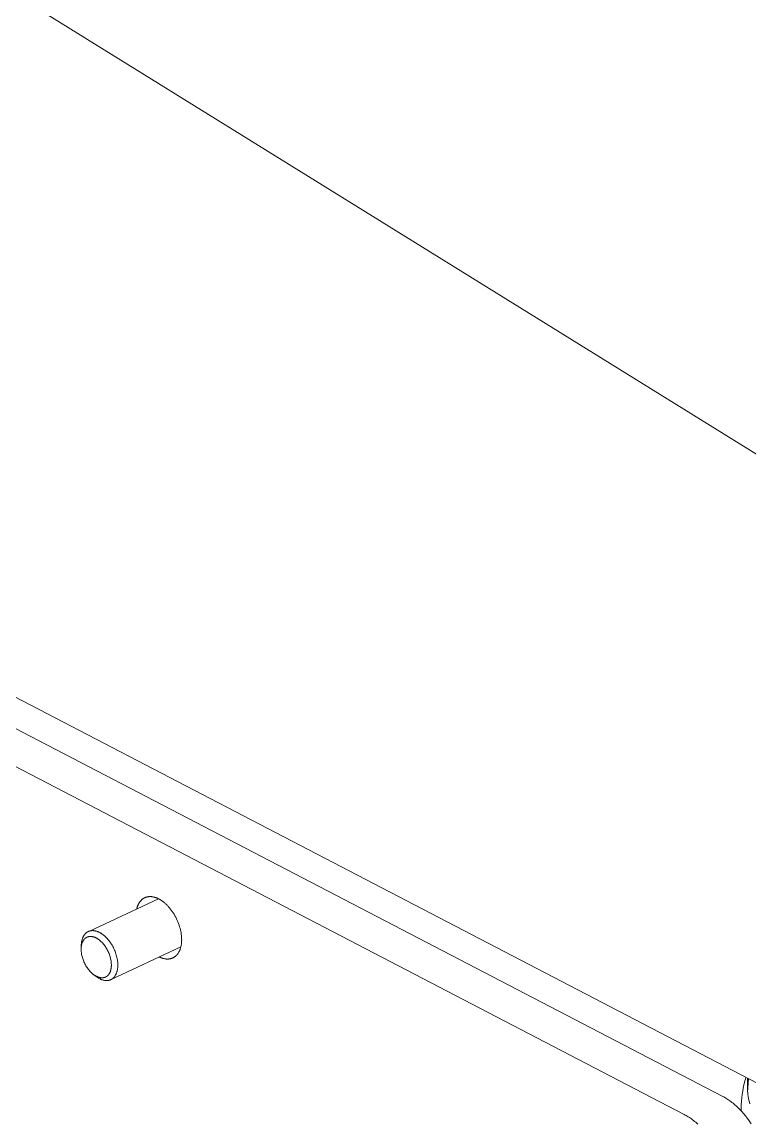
# Model space of a CAD drawing. Header units: inches. Extents: x -11 to 189, y -7 to 133.
# Drawn here: x 129.014 to 132.213, y 50.585 to 55.425 of the extents above; entities that cross this region are included whole.
import ezdxf

# ---------------------------------------------------------------- set-up
doc = ezdxf.new("R2010")
doc.units = ezdxf.units.IN
doc.layers.add('ZANO_R', color=7, linetype='Continuous', lineweight=0)

msp = doc.modelspace()

# ---------------------------------------------------------------- linework, layer by layer
at = {"layer": 'ZANO_R'}
for p, q in [((126.03771, 57.37424), (134.06998, 52.3919)), ((132.31836, 50.72641), (123.43656, 55.34439)), ((123.34025, 55.25724), (132.09315, 50.70629)), ((131.92391, 50.62705), (123.0907, 55.21975)), ((129.30696, 51.43138), (129.6132, 51.57477)), ((129.52297, 51.54486), (129.52381, 51.54681)), ((129.52381, 51.54681), (129.52468, 51.54873)), ((129.52468, 51.54873), (129.5256, 51.55061)), ((129.5256, 51.55061), (129.52656, 51.55246)), ((129.52656, 51.55246), (129.52756, 51.55426)), ((129.52756, 51.55426), (129.5286, 51.55602)), ((129.5286, 51.55602), (129.52968, 51.55774)), ((129.52968, 51.55774), (129.53081, 51.55941)), ((129.53081, 51.55941), (129.53197, 51.56104)), ((129.53197, 51.56104), (129.53317, 51.56262)), ((129.53317, 51.56262), (129.53441, 51.56415)), ((129.53441, 51.56415), (129.53569, 51.56563)), ((129.53569, 51.56563), (129.53701, 51.56706)), ((129.53701, 51.56706), (129.53836, 51.56844)), ((129.53836, 51.56844), (129.53975, 51.56976)), ((129.53975, 51.56976), (129.54117, 51.57103)), ((129.54117, 51.57103), (129.54263, 51.57225)), ((129.54263, 51.57225), (129.54412, 51.5734)), ((129.54412, 51.5734), (129.54565, 51.5745)), ((129.54565, 51.5745), (129.54642, 51.57503)), ((129.54642, 51.57503), (129.5472, 51.57554)), ((129.5472, 51.57554), (129.54799, 51.57604)), ((129.54799, 51.57604), (129.54879, 51.57653)), ((129.54879, 51.57653), (129.54959, 51.577)), ((129.54959, 51.577), (129.5504, 51.57745)), ((129.5504, 51.57745), (129.55122, 51.57789)), ((129.55122, 51.57789), (129.55205, 51.57832)), ((129.55205, 51.57832), (129.55288, 51.57872)), ((129.55288, 51.57872), (129.55372, 51.57912)), ((129.55372, 51.57912), (129.55456, 51.5795)), ((129.55456, 51.5795), (129.55541, 51.57986)), ((129.55541, 51.57986), (129.55627, 51.58021)), ((129.55627, 51.58021), (129.55713, 51.58054)), ((129.55713, 51.58054), (129.558, 51.58086)), ((129.558, 51.58086), (129.55887, 51.58117)), ((129.55887, 51.58117), (129.56063, 51.58173)), ((129.56063, 51.58173), (129.56242, 51.58223)), ((129.56242, 51.58223), (129.56422, 51.58267)), ((129.56422, 51.58267), (129.56604, 51.58304)), ((129.56604, 51.58304), (129.56787, 51.58336)), ((129.56787, 51.58336), (129.56972, 51.58362)), ((129.56972, 51.58362), (129.57159, 51.58382)), ((129.57159, 51.58382), (129.57346, 51.58396)), ((129.57346, 51.58396), (129.57535, 51.58404)), ((129.57535, 51.58404), (129.57725, 51.58406)), ((129.57725, 51.58406), (129.57915, 51.58403)), ((129.57915, 51.58403), (129.58106, 51.58393)), ((129.58106, 51.58393), (129.58298, 51.58379)), ((129.58298, 51.58379), (129.5849, 51.58358)), ((129.5849, 51.58358), (129.58683, 51.58333)), ((129.58683, 51.58333), (129.58875, 51.58302)), ((129.58875, 51.58302), (129.59068, 51.58266)), ((129.59068, 51.58266), (129.5926, 51.58224)), ((129.5926, 51.58224), (129.59452, 51.58178)), ((129.59452, 51.58178), (129.59644, 51.58127)), ((129.59644, 51.58127), (129.59836, 51.58071)), ((129.59836, 51.58071), (129.60027, 51.5801)), ((129.60027, 51.5801), (129.60217, 51.57945)), ((129.60217, 51.57945), (129.60407, 51.57876)), ((129.60407, 51.57876), (129.60595, 51.57802)), ((129.60595, 51.57802), (129.60783, 51.57724)), ((129.60783, 51.57724), (129.6097, 51.57643)), ((129.6097, 51.57643), (129.61155, 51.57557)), ((129.61155, 51.57557), (129.6134, 51.57467)), ((129.6134, 51.57467), (129.61523, 51.57374)), ((129.61523, 51.57374), (129.61746, 51.57255)), ((129.61746, 51.57255), (129.6197, 51.57129)), ((129.6197, 51.57129), (129.62197, 51.56995)), ((129.62197, 51.56995), (129.62425, 51.56854)), ((129.62425, 51.56854), (129.62654, 51.56705)), ((129.62654, 51.56705), (129.62885, 51.56549)), ((129.62885, 51.56549), (129.63117, 51.56385)), ((129.63117, 51.56385), (129.63349, 51.56213)), ((129.63349, 51.56213), (129.63583, 51.56033)), ((129.63583, 51.56033), (129.63816, 51.55846)), ((129.63816, 51.55846), (129.64051, 51.55651)), ((129.64051, 51.55651), (129.64285, 51.55449)), ((129.64285, 51.55449), (129.64519, 51.55238)), ((129.64519, 51.55238), (129.64752, 51.55021)), ((129.64752, 51.55021), (129.64985, 51.54795)), ((129.64985, 51.54795), (129.65218, 51.54563)), ((129.65218, 51.54563), (129.65449, 51.54323)), ((129.51832, 51.53034), (129.51886, 51.5325)), ((129.51886, 51.5325), (129.51944, 51.53462)), ((129.51944, 51.53462), (129.52006, 51.53673)), ((129.52006, 51.53673), (129.52073, 51.53881)), ((129.52073, 51.53881), (129.52144, 51.54085)), ((129.52144, 51.54085), (129.52218, 51.54287)), ((129.52218, 51.54287), (129.52297, 51.54486)), ((129.65449, 51.54323), (129.65678, 51.54076)), ((129.65678, 51.54076), (129.66133, 51.5356)), ((129.66133, 51.5356), (129.66579, 51.53018)), ((129.66579, 51.53018), (129.67016, 51.52451)), ((129.67016, 51.52451), (129.6744, 51.5186)), ((129.6744, 51.5186), (129.6785, 51.51248)), ((129.6785, 51.51248), (129.68244, 51.50617)), ((129.68244, 51.50617), (129.68621, 51.49969)), ((129.68621, 51.49969), (129.68978, 51.49307)), ((129.68978, 51.49307), (129.69316, 51.48633)), ((129.69316, 51.48633), (129.69631, 51.47951)), ((129.69631, 51.47951), (129.69924, 51.47263)), ((129.69924, 51.47263), (129.70194, 51.46572)), ((129.70194, 51.46572), (129.70439, 51.4588)), ((129.70439, 51.4588), (129.7066, 51.45191)), ((129.7066, 51.45191), (129.70856, 51.44507)), ((129.28015, 51.40114), (129.27948, 51.39928)), ((129.28086, 51.40296), (129.28015, 51.40114)), ((129.28162, 51.40475), (129.28086, 51.40296)), ((129.28241, 51.4065), (129.28162, 51.40475)), ((129.28326, 51.40822), (129.28241, 51.4065)), ((129.28414, 51.40989), (129.28326, 51.40822)), ((129.28507, 51.41152), (129.28414, 51.40989)), ((129.28604, 51.4131), (129.28507, 51.41152)), ((129.28705, 51.41464), (129.28604, 51.4131)), ((129.2881, 51.41613), (129.28705, 51.41464)), ((129.28919, 51.41757), (129.2881, 51.41613)), ((129.28975, 51.41827), (129.28919, 51.41757)), ((129.29032, 51.41896), (129.28975, 51.41827)), ((129.2909, 51.41964), (129.29032, 51.41896)), ((129.29052, 51.3997), (129.29109, 51.40021)), ((129.29149, 51.4203), (129.2909, 51.41964)), ((129.29109, 51.40021), (129.29168, 51.40071)), ((129.29209, 51.42095), (129.29149, 51.4203)), ((129.29168, 51.40071), (129.29227, 51.40119)), ((129.2927, 51.42158), (129.29209, 51.42095)), ((129.29227, 51.40119), (129.29287, 51.40166)), ((129.29332, 51.4222), (129.2927, 51.42158)), ((129.29287, 51.40166), (129.29348, 51.40211)), ((129.29395, 51.42281), (129.29332, 51.4222)), ((129.29348, 51.40211), (129.29409, 51.40255)), ((129.29459, 51.4234), (129.29395, 51.42281)), ((129.29409, 51.40255), (129.29471, 51.40297)), ((129.29523, 51.42398), (129.29459, 51.4234)), ((129.29471, 51.40297), (129.29534, 51.40338)), ((129.29589, 51.42455), (129.29523, 51.42398)), ((129.29534, 51.40338), (129.29598, 51.40378)), ((129.29655, 51.42509), (129.29589, 51.42455)), ((129.29598, 51.40378), (129.29662, 51.40416)), ((129.29722, 51.42563), (129.29655, 51.42509)), ((129.29662, 51.40416), (129.29727, 51.40453)), ((129.2979, 51.42615), (129.29722, 51.42563)), ((129.29727, 51.40453), (129.29793, 51.40488)), ((129.29859, 51.42666), (129.2979, 51.42615)), ((129.29793, 51.40488), (129.2986, 51.40522)), ((129.29929, 51.42715), (129.29859, 51.42666)), ((129.2986, 51.40522), (129.29927, 51.40554)), ((129.29927, 51.40554), (129.29994, 51.40585)), ((129.29999, 51.42762), (129.29929, 51.42715)), ((129.29994, 51.40585), (129.30062, 51.40614)), ((129.3007, 51.42808), (129.29999, 51.42762)), ((129.30062, 51.40614), (129.30131, 51.40642)), ((129.30142, 51.42853), (129.3007, 51.42808)), ((129.30131, 51.40642), (129.30201, 51.40669)), ((129.30215, 51.42896), (129.30142, 51.42853)), ((129.30201, 51.40669), (129.3027, 51.40694)), ((129.30288, 51.42937), (129.30215, 51.42896)), ((129.3027, 51.40694), (129.30341, 51.40717)), ((129.30362, 51.42977), (129.30288, 51.42937)), ((129.30341, 51.40717), (129.30412, 51.40739)), ((129.30437, 51.43015), (129.30362, 51.42977)), ((129.30412, 51.40739), (129.30483, 51.40759)), ((129.30512, 51.43052), (129.30437, 51.43015)), ((129.30483, 51.40759), (129.30555, 51.40778)), ((129.30588, 51.43087), (129.30512, 51.43052)), ((129.30555, 51.40778), (129.30627, 51.40796)), ((129.30665, 51.43121), (129.30588, 51.43087)), ((129.30627, 51.40796), (129.307, 51.40812)), ((129.30742, 51.43153), (129.30665, 51.43121)), ((129.307, 51.40812), (129.30773, 51.40826)), ((129.3082, 51.43184), (129.30742, 51.43153)), ((129.30773, 51.40826), (129.30846, 51.40839)), ((129.30899, 51.43213), (129.3082, 51.43184)), ((129.30846, 51.40839), (129.3092, 51.40851)), ((129.30978, 51.4324), (129.30899, 51.43213)), ((129.3092, 51.40851), (129.30994, 51.40861)), ((129.31057, 51.43266), (129.30978, 51.4324)), ((129.30994, 51.40861), (129.31069, 51.4087)), ((129.31138, 51.4329), (129.31057, 51.43266)), ((129.31069, 51.4087), (129.31143, 51.40877)), ((129.31218, 51.43313), (129.31138, 51.4329)), ((129.31143, 51.40877), (129.31218, 51.40883)), ((129.31299, 51.43334), (129.31218, 51.43313)), ((129.31218, 51.40883), (129.31294, 51.40887)), ((129.31294, 51.40887), (129.31369, 51.4089)), ((129.31381, 51.43354), (129.31299, 51.43334)), ((129.31369, 51.4089), (129.31445, 51.40892)), ((129.31463, 51.43372), (129.31381, 51.43354)), ((129.31445, 51.40892), (129.31521, 51.40892)), ((129.31545, 51.43389), (129.31463, 51.43372)), ((129.31521, 51.40892), (129.31597, 51.40891)), ((129.31628, 51.43404), (129.31545, 51.43389)), ((129.31597, 51.40891), (129.31673, 51.40888)), ((129.31711, 51.43417), (129.31628, 51.43404)), ((129.31673, 51.40888), (129.31749, 51.40884)), ((129.31794, 51.43429), (129.31711, 51.43417)), ((129.31749, 51.40884), (129.31826, 51.40879)), ((129.31878, 51.43439), (129.31794, 51.43429)), ((129.31826, 51.40879), (129.31979, 51.40864)), ((129.31962, 51.43448), (129.31878, 51.43439)), ((129.32047, 51.43455), (129.31962, 51.43448)), ((129.31979, 51.40864), (129.32133, 51.40845)), ((129.32131, 51.43461), (129.32047, 51.43455)), ((129.32216, 51.43466), (129.32131, 51.43461)), ((129.32133, 51.40845), (129.32286, 51.4082)), ((129.32302, 51.43469), (129.32216, 51.43466)), ((129.32286, 51.4082), (129.3244, 51.4079)), ((129.32473, 51.4347), (129.32302, 51.43469)), ((129.3244, 51.4079), (129.32593, 51.40755)), ((129.32645, 51.43465), (129.32473, 51.4347)), ((129.32593, 51.40755), (129.32746, 51.40716)), ((129.32817, 51.43455), (129.32645, 51.43465)), ((129.32746, 51.40716), (129.32899, 51.40672)), ((129.3299, 51.43439), (129.32817, 51.43455)), ((129.32899, 51.40672), (129.33051, 51.40624)), ((129.33163, 51.43418), (129.3299, 51.43439)), ((129.33051, 51.40624), (129.33202, 51.40571)), ((129.33336, 51.43391), (129.33163, 51.43418)), ((129.33202, 51.40571), (129.33352, 51.40514)), ((129.33509, 51.43359), (129.33336, 51.43391)), ((129.33352, 51.40514), (129.33502, 51.40453)), ((129.33502, 51.40453), (129.3365, 51.40389)), ((129.33682, 51.43322), (129.33509, 51.43359)), ((129.3365, 51.40389), (129.33798, 51.40321)), ((129.33855, 51.4328), (129.33682, 51.43322)), ((129.33798, 51.40321), (129.33945, 51.40248)), ((129.34027, 51.43233), (129.33855, 51.4328)), ((129.33945, 51.40248), (129.34094, 51.40171)), ((129.34199, 51.43181), (129.34027, 51.43233)), ((129.34094, 51.40171), (129.34244, 51.40089)), ((129.3437, 51.43125), (129.34199, 51.43181)), ((129.34244, 51.40089), (129.34395, 51.40001)), ((129.34541, 51.43064), (129.3437, 51.43125)), ((129.34395, 51.40001), (129.34548, 51.39909)), ((129.3471, 51.42999), (129.34541, 51.43064)), ((129.34878, 51.4293), (129.3471, 51.42999)), ((129.35046, 51.42857), (129.34878, 51.4293)), ((129.35212, 51.42779), (129.35046, 51.42857)), ((129.3539, 51.42692), (129.35212, 51.42779)), ((129.3557, 51.42598), (129.3539, 51.42692)), ((129.35751, 51.42499), (129.3557, 51.42598)), ((129.35934, 51.42394), (129.35751, 51.42499)), ((129.36118, 51.42282), (129.35934, 51.42394)), ((129.36303, 51.42164), (129.36118, 51.42282)), ((129.3649, 51.42041), (129.36303, 51.42164)), ((129.36677, 51.41911), (129.3649, 51.42041)), ((129.36865, 51.41774), (129.36677, 51.41911)), ((129.37053, 51.41632), (129.36865, 51.41774)), ((129.37242, 51.41483), (129.37053, 51.41632)), ((129.37431, 51.41328), (129.37242, 51.41483)), ((129.3762, 51.41167), (129.37431, 51.41328)), ((129.37808, 51.41), (129.3762, 51.41167)), ((129.37997, 51.40826), (129.37808, 51.41)), ((129.38185, 51.40647), (129.37997, 51.40826)), ((129.38372, 51.40462), (129.38185, 51.40647)), ((129.38559, 51.40271), (129.38372, 51.40462)), ((129.38744, 51.40074), (129.38559, 51.40271)), ((129.38928, 51.39871), (129.38744, 51.40074)), ((129.70856, 51.44507), (129.71027, 51.4383)), ((129.71027, 51.4383), (129.71173, 51.43163)), ((129.71173, 51.43163), (129.71295, 51.42508)), ((129.71295, 51.42508), (129.71393, 51.41867)), ((129.71393, 51.41867), (129.71468, 51.41241)), ((129.71468, 51.41241), (129.7152, 51.40632)), ((129.7152, 51.40632), (129.71551, 51.40042)), ((129.71551, 51.40042), (129.71561, 51.39472)), ((129.27378, 51.3536), (129.27381, 51.35548)), ((129.27378, 51.35172), (129.27378, 51.3536)), ((129.27381, 51.34984), (129.27378, 51.35172)), ((129.27381, 51.35548), (129.27388, 51.35736)), ((129.27388, 51.35736), (129.27398, 51.35923)), ((129.27398, 51.35923), (129.27412, 51.36109)), ((129.27407, 51.36109), (129.27468, 51.37301)), ((129.27412, 51.36109), (129.2743, 51.36295)), ((129.2743, 51.36295), (129.27451, 51.36479)), ((129.27451, 51.36479), (129.27476, 51.36662)), ((129.2748, 51.37512), (129.27468, 51.37301)), ((129.27476, 51.36662), (129.27506, 51.36844)), ((129.27497, 51.37722), (129.2748, 51.37512)), ((129.27517, 51.37931), (129.27497, 51.37722)), ((129.27506, 51.36844), (129.27539, 51.37024)), ((129.27541, 51.38139), (129.27517, 51.37931)), ((129.27539, 51.37024), (129.27576, 51.37202)), ((129.2757, 51.38346), (129.27541, 51.38139)), ((129.27602, 51.38551), (129.2757, 51.38346)), ((129.27576, 51.37202), (129.27617, 51.37379)), ((129.27639, 51.38755), (129.27602, 51.38551)), ((129.27617, 51.37379), (129.27662, 51.37552)), ((129.2768, 51.38956), (129.27639, 51.38755)), ((129.27662, 51.37552), (129.27711, 51.37724)), ((129.27725, 51.39155), (129.2768, 51.38956)), ((129.27711, 51.37724), (129.27765, 51.37893)), ((129.27774, 51.39353), (129.27725, 51.39155)), ((129.27765, 51.37893), (129.27822, 51.38059)), ((129.27828, 51.39547), (129.27774, 51.39353)), ((129.27822, 51.38059), (129.27884, 51.38221)), ((129.27886, 51.39739), (129.27828, 51.39547)), ((129.27884, 51.38221), (129.2795, 51.38381)), ((129.27948, 51.39928), (129.27886, 51.39739)), ((129.2795, 51.38381), (129.2802, 51.38537)), ((129.2802, 51.38537), (129.28094, 51.38689)), ((129.28094, 51.38689), (129.28172, 51.38838)), ((129.28172, 51.38838), (129.28255, 51.38982)), ((129.28255, 51.38982), (129.28341, 51.39122)), ((129.28341, 51.39122), (129.28386, 51.39191)), ((129.28386, 51.39191), (129.28431, 51.39258)), ((129.28431, 51.39258), (129.28478, 51.39324)), ((129.28478, 51.39324), (129.28525, 51.39389)), ((129.28525, 51.39389), (129.28574, 51.39453)), ((129.28574, 51.39453), (129.28623, 51.39515)), ((129.28623, 51.39515), (129.28674, 51.39577)), ((129.28674, 51.39577), (129.28725, 51.39637)), ((129.28725, 51.39637), (129.28777, 51.39696)), ((129.28777, 51.39696), (129.28831, 51.39753)), ((129.28831, 51.39753), (129.28885, 51.39809)), ((129.28885, 51.39809), (129.2894, 51.39864)), ((129.2894, 51.39864), (129.28995, 51.39918)), ((129.28995, 51.39918), (129.29052, 51.3997)), ((129.34548, 51.39909), (129.34701, 51.39812)), ((129.34701, 51.39812), (129.34855, 51.39709)), ((129.34855, 51.39709), (129.3501, 51.39602)), ((129.3501, 51.39602), (129.35165, 51.39489)), ((129.35165, 51.39489), (129.35321, 51.39371)), ((129.35321, 51.39371), (129.35477, 51.39248)), ((129.35477, 51.39248), (129.35633, 51.3912)), ((129.35633, 51.3912), (129.3579, 51.38987)), ((129.3579, 51.38987), (129.35946, 51.38848)), ((129.35946, 51.38848), (129.36102, 51.38705)), ((129.36102, 51.38705), (129.36258, 51.38556)), ((129.36258, 51.38556), (129.36413, 51.38403)), ((129.36413, 51.38403), (129.36567, 51.38245)), ((129.36567, 51.38245), (129.3672, 51.38082)), ((129.3672, 51.38082), (129.36872, 51.37914)), ((129.36872, 51.37914), (129.37173, 51.37565)), ((129.37173, 51.37565), (129.37468, 51.37199)), ((129.37468, 51.37199), (129.37755, 51.36817)), ((129.37755, 51.36817), (129.38033, 51.3642)), ((129.38033, 51.3642), (129.38301, 51.3601)), ((129.38301, 51.3601), (129.38558, 51.35587)), ((129.38558, 51.35587), (129.38804, 51.35155)), ((129.39292, 51.39449), (129.38928, 51.39871)), ((129.39648, 51.39007), (129.39292, 51.39449)), ((129.39994, 51.38545), (129.39648, 51.39007)), ((129.40331, 51.38065), (129.39994, 51.38545)), ((129.40655, 51.37569), (129.40331, 51.38065)), ((129.71214, 51.36347), (129.40594, 51.2201)), ((129.40966, 51.37059), (129.40655, 51.37569)), ((129.41262, 51.36536), (129.40966, 51.37059)), ((129.41542, 51.36004), (129.41262, 51.36536)), ((129.41806, 51.35463), (129.41542, 51.36004)), ((129.42052, 51.34917), (129.41806, 51.35463)), ((129.70876, 51.35225), (129.70784, 51.34985)), ((129.70962, 51.3547), (129.70876, 51.35225)), ((129.71042, 51.35719), (129.70962, 51.3547)), ((129.71116, 51.35972), (129.71042, 51.35719)), ((129.71184, 51.36228), (129.71116, 51.35972)), ((129.71246, 51.36487), (129.71184, 51.36228)), ((129.71303, 51.36749), (129.71246, 51.36487)), ((129.71353, 51.37014), (129.71303, 51.36749)), ((129.71398, 51.37282), (129.71353, 51.37014)), ((129.71437, 51.37551), (129.71398, 51.37282)), ((129.7147, 51.37822), (129.71437, 51.37551)), ((129.71498, 51.38095), (129.7147, 51.37822)), ((129.71521, 51.38369), (129.71498, 51.38095)), ((129.71539, 51.38644), (129.71521, 51.38369)), ((129.71551, 51.38919), (129.71539, 51.38644)), ((129.71558, 51.39195), (129.71551, 51.38919)), ((129.71561, 51.39472), (129.71558, 51.39195)), ((129.27397, 51.34602), (129.27381, 51.34984)), ((129.27428, 51.34207), (129.27397, 51.34602)), ((129.27473, 51.338), (129.27428, 51.34207)), ((129.27532, 51.33383), (129.27473, 51.338)), ((129.27608, 51.32956), (129.27532, 51.33383)), ((129.27699, 51.32521), (129.27608, 51.32956)), ((129.27806, 51.32078), (129.27699, 51.32521)), ((129.27929, 51.3163), (129.27806, 51.32078)), ((129.28069, 51.31178), (129.27929, 51.3163)), ((129.28225, 51.30723), (129.28069, 51.31178)), ((129.28398, 51.30267), (129.28225, 51.30723)), ((129.38804, 51.35155), (129.39035, 51.34714)), ((129.39035, 51.34714), (129.39253, 51.34267)), ((129.39253, 51.34267), (129.39457, 51.33815)), ((129.39457, 51.33815), (129.39645, 51.33361)), ((129.39645, 51.33361), (129.39817, 51.32905)), ((129.39817, 51.32905), (129.39973, 51.3245)), ((129.39973, 51.3245), (129.40113, 51.31998)), ((129.40113, 51.31998), (129.40236, 51.31549)), ((129.40236, 51.31549), (129.40344, 51.31107)), ((129.40344, 51.31107), (129.40435, 51.30671)), ((129.40435, 51.30671), (129.4051, 51.30245)), ((129.42279, 51.34367), (129.42052, 51.34917)), ((129.42487, 51.33817), (129.42279, 51.34367)), ((129.42676, 51.33267), (129.42487, 51.33817)), ((129.42845, 51.3272), (129.42676, 51.33267)), ((129.42994, 51.32178), (129.42845, 51.3272)), ((129.43123, 51.31643), (129.42994, 51.32178)), ((129.43233, 51.31117), (129.43123, 51.31643)), ((129.43324, 51.30601), (129.43233, 51.31117)), ((129.43397, 51.30097), (129.43324, 51.30601)), ((129.61947, 51.31798), (129.61725, 51.31904)), ((129.6217, 51.31697), (129.61947, 51.31798)), ((129.62394, 51.31602), (129.6217, 51.31697)), ((129.6262, 51.31512), (129.62394, 51.31602)), ((129.62848, 51.31429), (129.6262, 51.31512)), ((129.63076, 51.31352), (129.62848, 51.31429)), ((129.63305, 51.31282), (129.63076, 51.31352)), ((129.63535, 51.31218), (129.63305, 51.31282)), ((129.63765, 51.31162), (129.63535, 51.31218)), ((129.63996, 51.31112), (129.63765, 51.31162)), ((129.64227, 51.3107), (129.63996, 51.31112)), ((129.64458, 51.31035), (129.64227, 51.3107)), ((129.64688, 51.31008), (129.64458, 51.31035)), ((129.64918, 51.30989), (129.64688, 51.31008)), ((129.65033, 51.30983), (129.64918, 51.30989)), ((129.65147, 51.30978), (129.65033, 51.30983)), ((129.65261, 51.30976), (129.65147, 51.30978)), ((129.65375, 51.30975), (129.65261, 51.30976)), ((129.65489, 51.30977), (129.65375, 51.30975)), ((129.65602, 51.30981), (129.65489, 51.30977)), ((129.65715, 51.30987), (129.65602, 51.30981)), ((129.65828, 51.30994), (129.65715, 51.30987)), ((129.6594, 51.31005), (129.65828, 51.30994)), ((129.66052, 51.31017), (129.6594, 51.31005)), ((129.66163, 51.31031), (129.66052, 51.31017)), ((129.66274, 51.31048), (129.66163, 51.31031)), ((129.66384, 51.31066), (129.66274, 51.31048)), ((129.66493, 51.31087), (129.66384, 51.31066)), ((129.66602, 51.3111), (129.66493, 51.31087)), ((129.66711, 51.31135), (129.66602, 51.3111)), ((129.66818, 51.31162), (129.66711, 51.31135)), ((129.66925, 51.31192), (129.66818, 51.31162)), ((129.67032, 51.31224), (129.66925, 51.31192)), ((129.67137, 51.31258), (129.67032, 51.31224)), ((129.67242, 51.31294), (129.67137, 51.31258)), ((129.67346, 51.31332), (129.67242, 51.31294)), ((129.67449, 51.31372), (129.67346, 51.31332)), ((129.67552, 51.31415), (129.67449, 51.31372)), ((129.67653, 51.3146), (129.67552, 51.31415)), ((129.67754, 51.31507), (129.67653, 51.3146)), ((129.67853, 51.31556), (129.67754, 51.31507)), ((129.67952, 51.31607), (129.67853, 51.31556)), ((129.6805, 51.31661), (129.67952, 51.31607)), ((129.68146, 51.31717), (129.6805, 51.31661)), ((129.68242, 51.31774), (129.68146, 51.31717)), ((129.68336, 51.31834), (129.68242, 51.31774)), ((129.6843, 51.31896), (129.68336, 51.31834)), ((129.68522, 51.3196), (129.6843, 51.31896)), ((129.68614, 51.32026), (129.68522, 51.3196)), ((129.68704, 51.32095), (129.68614, 51.32026)), ((129.68792, 51.32165), (129.68704, 51.32095)), ((129.6888, 51.32237), (129.68792, 51.32165)), ((129.68967, 51.32312), (129.6888, 51.32237)), ((129.69052, 51.32388), (129.68967, 51.32312)), ((129.69136, 51.32466), (129.69052, 51.32388)), ((129.69219, 51.32546), (129.69136, 51.32466)), ((129.693, 51.32628), (129.69219, 51.32546)), ((129.6938, 51.32712), (129.693, 51.32628)), ((129.69459, 51.32798), (129.6938, 51.32712)), ((129.69536, 51.32886), (129.69459, 51.32798)), ((129.69612, 51.32976), (129.69536, 51.32886)), ((129.69687, 51.33067), (129.69612, 51.32976)), ((129.6976, 51.3316), (129.69687, 51.33067)), ((129.69832, 51.33255), (129.6976, 51.3316)), ((129.69903, 51.33352), (129.69832, 51.33255)), ((129.69972, 51.3345), (129.69903, 51.33352)), ((129.70106, 51.33652), (129.69972, 51.3345)), ((129.70234, 51.33859), (129.70106, 51.33652)), ((129.70356, 51.34073), (129.70234, 51.33859)), ((129.70472, 51.34293), (129.70356, 51.34073)), ((129.70582, 51.34519), (129.70472, 51.34293)), ((129.70686, 51.34749), (129.70582, 51.34519)), ((129.70784, 51.34985), (129.70686, 51.34749)), ((129.28586, 51.29812), (129.28398, 51.30267)), ((129.28789, 51.2936), (129.28586, 51.29812)), ((129.29007, 51.28913), (129.28789, 51.2936)), ((129.29239, 51.28473), (129.29007, 51.28913)), ((129.29484, 51.2804), (129.29239, 51.28473)), ((129.29741, 51.27618), (129.29484, 51.2804)), ((129.30009, 51.27208), (129.29741, 51.27618)), ((129.30288, 51.26811), (129.30009, 51.27208)), ((129.30575, 51.26429), (129.30288, 51.26811)), ((129.30869, 51.26062), (129.30575, 51.26429)), ((129.3117, 51.25714), (129.30869, 51.26062)), ((129.31322, 51.25546), (129.3117, 51.25714)), ((129.31475, 51.25383), (129.31322, 51.25546)), ((129.4022, 51.25569), (129.40158, 51.25406)), ((129.40277, 51.25735), (129.4022, 51.25569)), ((129.40331, 51.25904), (129.40277, 51.25735)), ((129.4038, 51.26075), (129.40331, 51.25904)), ((129.40425, 51.26249), (129.4038, 51.26075)), ((129.40467, 51.26425), (129.40425, 51.26249)), ((129.40504, 51.26604), (129.40467, 51.26425)), ((129.40537, 51.26784), (129.40504, 51.26604)), ((129.4051, 51.30245), (129.4057, 51.29827)), ((129.40566, 51.26965), (129.40537, 51.26784)), ((129.40591, 51.27149), (129.40566, 51.26965)), ((129.4057, 51.29827), (129.40614, 51.29421)), ((129.40613, 51.27333), (129.40591, 51.27149)), ((129.4063, 51.27519), (129.40613, 51.27333)), ((129.40614, 51.29421), (129.40645, 51.29026)), ((129.40644, 51.27705), (129.4063, 51.27519)), ((129.40655, 51.27892), (129.40644, 51.27705)), ((129.40645, 51.29026), (129.40661, 51.28644)), ((129.40661, 51.2808), (129.40655, 51.27892)), ((129.40661, 51.28644), (129.40665, 51.28456)), ((129.40665, 51.28268), (129.40661, 51.2808)), ((129.40665, 51.28456), (129.40665, 51.28268)), ((129.43108, 51.25355), (129.43168, 51.25562)), ((129.43168, 51.25562), (129.43222, 51.25772)), ((129.43222, 51.25772), (129.43272, 51.25985)), ((129.43272, 51.25985), (129.43317, 51.26201)), ((129.43317, 51.26201), (129.43357, 51.26418)), ((129.43357, 51.26418), (129.43392, 51.26638)), ((129.43392, 51.26638), (129.43423, 51.26859)), ((129.43451, 51.29606), (129.43397, 51.30097)), ((129.43423, 51.26859), (129.43449, 51.27082)), ((129.43449, 51.27082), (129.4347, 51.27306)), ((129.43488, 51.29128), (129.43451, 51.29606)), ((129.4347, 51.27306), (129.43487, 51.27532)), ((129.43487, 51.27532), (129.43499, 51.27758)), ((129.43508, 51.28666), (129.43488, 51.29128)), ((129.43499, 51.27758), (129.43508, 51.27985)), ((129.43512, 51.28439), (129.43508, 51.28666)), ((129.43508, 51.27985), (129.43512, 51.28212)), ((129.43512, 51.28212), (129.43512, 51.28439)), ((129.3163, 51.25225), (129.31475, 51.25383)), ((129.31785, 51.25071), (129.3163, 51.25225)), ((129.3194, 51.24923), (129.31785, 51.25071)), ((129.32096, 51.24779), (129.3194, 51.24923)), ((129.32252, 51.24641), (129.32096, 51.24779)), ((129.32409, 51.24508), (129.32252, 51.24641)), ((129.32565, 51.2438), (129.32409, 51.24508)), ((129.32721, 51.24257), (129.32565, 51.2438)), ((129.32877, 51.24139), (129.32721, 51.24257)), ((129.33033, 51.24026), (129.32877, 51.24139)), ((129.34039, 51.23266), (129.33031, 51.24023)), ((129.33187, 51.23918), (129.33033, 51.24026)), ((129.33341, 51.23816), (129.33187, 51.23918)), ((129.33495, 51.23719), (129.33341, 51.23816)), ((129.33647, 51.23626), (129.33495, 51.23719)), ((129.33798, 51.23539), (129.33647, 51.23626)), ((129.33948, 51.23457), (129.33798, 51.23539)), ((129.34097, 51.2338), (129.33948, 51.23457)), ((129.34039, 51.23266), (129.34241, 51.23117)), ((129.34245, 51.23307), (129.34097, 51.2338)), ((129.34241, 51.23117), (129.34447, 51.22972)), ((129.34392, 51.23239), (129.34245, 51.23307)), ((129.3454, 51.23174), (129.34392, 51.23239)), ((129.34447, 51.22972), (129.34657, 51.22833)), ((129.3469, 51.23113), (129.3454, 51.23174)), ((129.34657, 51.22833), (129.34869, 51.22699)), ((129.3484, 51.23057), (129.3469, 51.23113)), ((129.34992, 51.23004), (129.3484, 51.23057)), ((129.34869, 51.22699), (129.35086, 51.2257)), ((129.35144, 51.22956), (129.34992, 51.23004)), ((129.35086, 51.2257), (129.35305, 51.22446)), ((129.35296, 51.22912), (129.35144, 51.22956)), ((129.35449, 51.22872), (129.35296, 51.22912)), ((129.35305, 51.22446), (129.35527, 51.22328)), ((129.35602, 51.22838), (129.35449, 51.22872)), ((129.35527, 51.22328), (129.35752, 51.22216)), ((129.35756, 51.22808), (129.35602, 51.22838)), ((129.35752, 51.22216), (129.3593, 51.22134)), ((129.3591, 51.22783), (129.35756, 51.22808)), ((129.36063, 51.22763), (129.3591, 51.22783)), ((129.3593, 51.22134), (129.36109, 51.22056)), ((129.36216, 51.22749), (129.36063, 51.22763)), ((129.36109, 51.22056), (129.3629, 51.21982)), ((129.36293, 51.22743), (129.36216, 51.22749)), ((129.3629, 51.21982), (129.36472, 51.21914)), ((129.36369, 51.22739), (129.36293, 51.22743)), ((129.36445, 51.22737), (129.36369, 51.22739)), ((129.36521, 51.22736), (129.36445, 51.22737)), ((129.36472, 51.21914), (129.36655, 51.2185)), ((129.36597, 51.22736), (129.36521, 51.22736)), ((129.36673, 51.22737), (129.36597, 51.22736)), ((129.36655, 51.2185), (129.36838, 51.21791)), ((129.36749, 51.2274), (129.36673, 51.22737)), ((129.36824, 51.22745), (129.36749, 51.2274)), ((129.36899, 51.22751), (129.36824, 51.22745)), ((129.36838, 51.21791), (129.37023, 51.21738)), ((129.36974, 51.22758), (129.36899, 51.22751)), ((129.37048, 51.22767), (129.36974, 51.22758)), ((129.37023, 51.21738), (129.37208, 51.21691)), ((129.37122, 51.22777), (129.37048, 51.22767)), ((129.37196, 51.22788), (129.37122, 51.22777)), ((129.37269, 51.22801), (129.37196, 51.22788)), ((129.37208, 51.21691), (129.37393, 51.21649)), ((129.37342, 51.22816), (129.37269, 51.22801)), ((129.37415, 51.22832), (129.37342, 51.22816)), ((129.37393, 51.21649), (129.37579, 51.21613)), ((129.37487, 51.22849), (129.37415, 51.22832)), ((129.37559, 51.22868), (129.37487, 51.22849)), ((129.37631, 51.22889), (129.37559, 51.22868)), ((129.37579, 51.21613), (129.37764, 51.21583)), ((129.37701, 51.22911), (129.37631, 51.22889)), ((129.37772, 51.22934), (129.37701, 51.22911)), ((129.37764, 51.21583), (129.3795, 51.21559)), ((129.37842, 51.22959), (129.37772, 51.22934)), ((129.37911, 51.22985), (129.37842, 51.22959)), ((129.3798, 51.23013), (129.37911, 51.22985)), ((129.3795, 51.21559), (129.38135, 51.21541)), ((129.38048, 51.23043), (129.3798, 51.23013)), ((129.38116, 51.23073), (129.38048, 51.23043)), ((129.38183, 51.23106), (129.38116, 51.23073)), ((129.38135, 51.21541), (129.38228, 51.21535)), ((129.38249, 51.2314), (129.38183, 51.23106)), ((129.38228, 51.21535), (129.3832, 51.2153)), ((129.38315, 51.23175), (129.38249, 51.2314)), ((129.3838, 51.23211), (129.38315, 51.23175)), ((129.3832, 51.2153), (129.38412, 51.21527)), ((129.38444, 51.2325), (129.3838, 51.23211)), ((129.38412, 51.21527), (129.38504, 51.21526)), ((129.38508, 51.23289), (129.38444, 51.2325)), ((129.38504, 51.21526), (129.38596, 51.21526)), ((129.38571, 51.2333), (129.38508, 51.23289)), ((129.38633, 51.23373), (129.38571, 51.2333)), ((129.38596, 51.21526), (129.38687, 51.21528)), ((129.38695, 51.23417), (129.38633, 51.23373)), ((129.38687, 51.21528), (129.38778, 51.21531)), ((129.38755, 51.23462), (129.38695, 51.23417)), ((129.38815, 51.23509), (129.38755, 51.23462)), ((129.38778, 51.21531), (129.38869, 51.21537)), ((129.38874, 51.23557), (129.38815, 51.23509)), ((129.38869, 51.21537), (129.3896, 51.21544)), ((129.38933, 51.23607), (129.38874, 51.23557)), ((129.3899, 51.23657), (129.38933, 51.23607)), ((129.3896, 51.21544), (129.3905, 51.21552)), ((129.39047, 51.2371), (129.3899, 51.23657)), ((129.39103, 51.23763), (129.39047, 51.2371)), ((129.3905, 51.21552), (129.3914, 51.21563)), ((129.39158, 51.23818), (129.39103, 51.23763)), ((129.3914, 51.21563), (129.3923, 51.21575)), ((129.39212, 51.23875), (129.39158, 51.23818)), ((129.39265, 51.23932), (129.39212, 51.23875)), ((129.3923, 51.21575), (129.39319, 51.21589)), ((129.39317, 51.23991), (129.39265, 51.23932)), ((129.39368, 51.24051), (129.39317, 51.23991)), ((129.39319, 51.21589), (129.39408, 51.21605)), ((129.39419, 51.24112), (129.39368, 51.24051)), ((129.39408, 51.21605), (129.39496, 51.21623)), ((129.39468, 51.24175), (129.39419, 51.24112)), ((129.39517, 51.24239), (129.39468, 51.24175)), ((129.39496, 51.21623), (129.39584, 51.21642)), ((129.39564, 51.24304), (129.39517, 51.24239)), ((129.39611, 51.2437), (129.39564, 51.24304)), ((129.39584, 51.21642), (129.39671, 51.21663)), ((129.39657, 51.24437), (129.39611, 51.2437)), ((129.39701, 51.24505), (129.39657, 51.24437)), ((129.39671, 51.21663), (129.39758, 51.21686)), ((129.39788, 51.24646), (129.39701, 51.24505)), ((129.39758, 51.21686), (129.39844, 51.21711)), ((129.3987, 51.2479), (129.39788, 51.24646)), ((129.39844, 51.21711), (129.3993, 51.21737)), ((129.39948, 51.24938), (129.3987, 51.2479)), ((129.3993, 51.21737), (129.40015, 51.21765)), ((129.40022, 51.25091), (129.39948, 51.24938)), ((129.40015, 51.21765), (129.401, 51.21795)), ((129.40092, 51.25247), (129.40022, 51.25091)), ((129.40158, 51.25406), (129.40092, 51.25247)), ((129.401, 51.21795), (129.40183, 51.21827)), ((129.40183, 51.21827), (129.40267, 51.21861)), ((129.40267, 51.21861), (129.40349, 51.21897)), ((129.40349, 51.21897), (129.40431, 51.21934)), ((129.40431, 51.21934), (129.40512, 51.21973)), ((129.40512, 51.21973), (129.40592, 51.22014)), ((129.40592, 51.22014), (129.40671, 51.22056)), ((129.40671, 51.22056), (129.4075, 51.22101)), ((129.4075, 51.22101), (129.40828, 51.22147)), ((129.40828, 51.22147), (129.40905, 51.22195)), ((129.40905, 51.22195), (129.40981, 51.22244)), ((129.40981, 51.22244), (129.41056, 51.22296)), ((129.41056, 51.22296), (129.41131, 51.22349)), ((129.41131, 51.22349), (129.41204, 51.22404)), ((129.41204, 51.22404), (129.41276, 51.2246)), ((129.41276, 51.2246), (129.41348, 51.22518)), ((129.41348, 51.22518), (129.41418, 51.22578)), ((129.41418, 51.22578), (129.41488, 51.2264)), ((129.41488, 51.2264), (129.41556, 51.22703)), ((129.41556, 51.22703), (129.41624, 51.22768)), ((129.41624, 51.22768), (129.4169, 51.22834)), ((129.4169, 51.22834), (129.41755, 51.22902)), ((129.41755, 51.22902), (129.4182, 51.22972)), ((129.4182, 51.22972), (129.41883, 51.23043)), ((129.41883, 51.23043), (129.41945, 51.23115)), ((129.41945, 51.23115), (129.42006, 51.23189)), ((129.42006, 51.23189), (129.42066, 51.23265)), ((129.42066, 51.23265), (129.42124, 51.23342)), ((129.42124, 51.23342), (129.42182, 51.23421)), ((129.42182, 51.23421), (129.42238, 51.23501)), ((129.42238, 51.23501), (129.42293, 51.23582)), ((129.42293, 51.23582), (129.42347, 51.23665)), ((129.42347, 51.23665), (129.42451, 51.23834)), ((129.42451, 51.23834), (129.42551, 51.24008)), ((129.42551, 51.24008), (129.42645, 51.24188)), ((129.42645, 51.24188), (129.42735, 51.24372)), ((129.42735, 51.24372), (129.4282, 51.24561)), ((129.4282, 51.24561), (129.42899, 51.24753)), ((129.42899, 51.24753), (129.42974, 51.2495)), ((129.42974, 51.2495), (129.43043, 51.25151)), ((129.43043, 51.25151), (129.43108, 51.25355)), ((132.18745, 50.76179), (132.19079, 50.77494)), ((132.19078, 50.77494), (132.19297, 50.78269)), ((132.19297, 50.78269), (132.19532, 50.79039)), ((132.20173, 50.78706), (132.20173, 50.74771)), ((132.20585, 50.78491), (132.20269, 50.72541)), ((132.17882, 50.71481), (132.18089, 50.72883)), ((132.18089, 50.72883), (132.18336, 50.74279)), ((132.18336, 50.74279), (132.18637, 50.75713)), ((132.18636, 50.75713), (132.18744, 50.76179)), ((132.20173, 50.74771), (132.20185, 50.73934)), ((132.20185, 50.73934), (132.20225, 50.73097)), ((132.20225, 50.73097), (132.20293, 50.72262)), ((132.20293, 50.72262), (132.20389, 50.71429)), ((132.09753, 50.70395), (132.09315, 50.70629)), ((132.10195, 50.70147), (132.09753, 50.70395)), ((132.10641, 50.69884), (132.10195, 50.70147)), ((132.1109, 50.69607), (132.10641, 50.69884)), ((132.11541, 50.69315), (132.1109, 50.69607)), ((132.11995, 50.69008), (132.11541, 50.69315)), ((132.12452, 50.68687), (132.11995, 50.69008)), ((132.12909, 50.6835), (132.12452, 50.68687)), ((132.13369, 50.67999), (132.12909, 50.6835)), ((132.13829, 50.67632), (132.13369, 50.67999)), ((132.1429, 50.67251), (132.13829, 50.67632)), ((132.17483, 50.66969), (132.17576, 50.68523)), ((132.17576, 50.68523), (132.17715, 50.70073)), ((132.17715, 50.70073), (132.17882, 50.71481)), ((132.20389, 50.71429), (132.20513, 50.70601)), ((132.20513, 50.70601), (132.20665, 50.69777)), ((132.20665, 50.69777), (132.20844, 50.68958)), ((132.20844, 50.68958), (132.21051, 50.68146)), ((132.21051, 50.68146), (132.21284, 50.67342)), ((131.92391, 50.62705), (131.92836, 50.62467)), ((132.14751, 50.66855), (132.1429, 50.67251)), ((132.15212, 50.66444), (132.14751, 50.66855)), ((132.15672, 50.66018), (132.15212, 50.66444)), ((132.16131, 50.65578), (132.15672, 50.66018)), ((132.16588, 50.65124), (132.16131, 50.65578)), ((132.17497, 50.64172), (132.16588, 50.65124)), ((132.17432, 50.64243), (132.17437, 50.65413)), ((132.17437, 50.65413), (132.17483, 50.66969)), ((132.18394, 50.63166), (132.17497, 50.64172)), ((132.19276, 50.62107), (132.18394, 50.63166)), ((131.92836, 50.62467), (131.93285, 50.62214)), ((131.93285, 50.62214), (131.93738, 50.61947)), ((131.93738, 50.61947), (131.94194, 50.61664)), ((131.94194, 50.61664), (131.94653, 50.61367)), ((131.94653, 50.61367), (131.95115, 50.61054)), ((131.95115, 50.61054), (131.95578, 50.60726)), ((131.95578, 50.60726), (131.96044, 50.60382)), ((131.96044, 50.60382), (131.9651, 50.60023)), ((131.9651, 50.60023), (131.96978, 50.59649)), ((131.96978, 50.59649), (131.97446, 50.59259)), ((131.97446, 50.59259), (131.97914, 50.58854)), ((131.97914, 50.58854), (131.98383, 50.58433)), ((132.20138, 50.60999), (132.19276, 50.62107)), ((132.20978, 50.59845), (132.20138, 50.60999)), ((132.21791, 50.58648), (132.20978, 50.59845))]:
    msp.add_line(p, q, dxfattribs=at)

doc.saveas('drawing.dxf')
